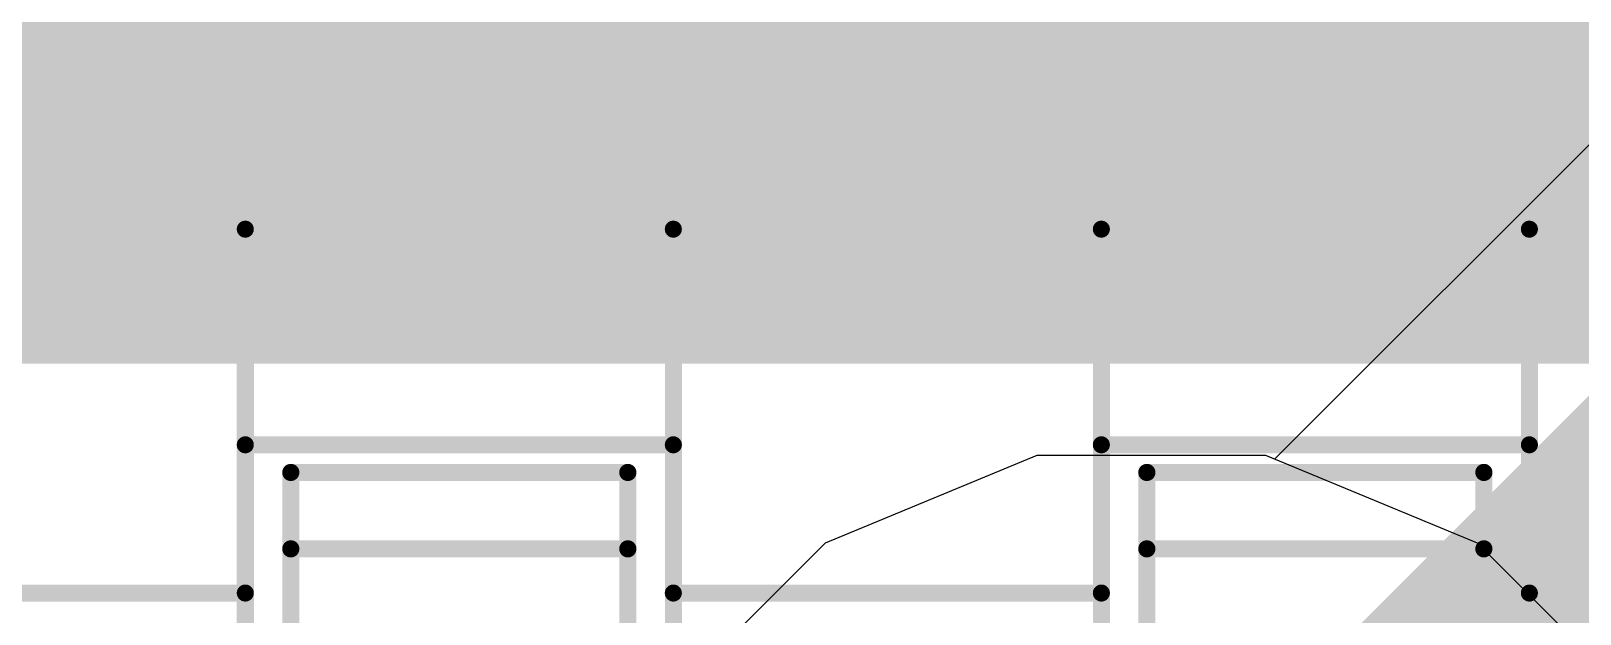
# Model space of a CAD drawing. Header units: inches. Extents: x -6 to 5433, y -4 to 5447.
# Drawn here: x 6.357 to 7.506, y 28.249 to 28.682 of the extents above; entities that cross this region are included whole.
import ezdxf

# ---------------------------------------------------------------- set-up
doc = ezdxf.new("R2010")
doc.units = ezdxf.units.IN
for name, color, linetype in [('Bottom Layer', 5, 'Continuous'), ('Ground', 16, 'Continuous'), ('Mechanical 4', 56, 'Continuous'), ('Power', 76, 'Continuous'), ('Top Layer', 1, 'Continuous'), ('Top Paste', 8, 'Continuous'), ('Top Solder', 216, 'Continuous')]:
    doc.layers.add(name, color=color, linetype=linetype)

msp = doc.modelspace()

# ---------------------------------------------------------------- hatches: boundary and pattern name
at = {"layer": 'Top Layer'}
msp.add_hatch(color=1, dxfattribs=at).paths.add_polyline_path([(8.1356, 28.5367), (5.5956, 28.5367), (5.5956, 29.1767), (8.1356, 29.1767)])
at = {"layer": 'Top Paste'}
msp.add_hatch(color=8, dxfattribs=at).paths.add_polyline_path([(8.1356, 28.5367), (5.5956, 28.5367), (5.5956, 29.1767), (8.1356, 29.1767)])
at = {"layer": 'Top Solder'}
msp.add_hatch(color=216, dxfattribs=at).paths.add_polyline_path([(8.2372, 28.4351), (5.494, 28.4351), (5.494, 29.2783), (8.2372, 29.2783)])

# ---------------------------------------------------------------- linework, layer by layer
at = {"layer": 'Bottom Layer'}
for p, q in [((7.1033, 28.367), (6.9463, 28.302)), ((7.2731, 28.367), (7.1033, 28.367)), ((7.4301, 28.302), (7.2731, 28.367)), ((6.9463, 28.302), (6.8262, 28.1819)), ((7.5502, 28.1819), (7.4301, 28.302))]:
    msp.add_line(p, q, dxfattribs=at)
at = {"layer": 'Ground'}
for p, q in [((8.6979, 29.7825), (7.2797, 28.3643)), ((7.1033, 28.367), (6.9463, 28.302)), ((7.2731, 28.367), (7.1033, 28.367)), ((7.2797, 28.3643), (7.2731, 28.367)), ((6.9463, 28.302), (6.8262, 28.1819))]:
    msp.add_line(p, q, dxfattribs=at)
msp.add_lwpolyline([(7.1882, 27.94, 0.2076, 0.2076, 0), (8.8643, 29.6161, 0.2076, 0.2076, 0)], format="xyseb", dxfattribs=at)
at = {"layer": 'Mechanical 4'}
for points in [[(6.5162, 28.5349, 0.0127, 0.0127, 0), (6.8337, 28.5349, 0.0127, 0.0127, 0)], [(6.5162, 28.0649, 0.0127, 0.0127, 0), (6.5162, 28.5349, 0.0127, 0.0127, 0)], [(6.8337, 28.0649, 0.0127, 0.0127, 0), (6.8337, 28.5349, 0.0127, 0.0127, 0)], [(7.1512, 28.5349, 0.0127, 0.0127, 0), (7.4687, 28.5349, 0.0127, 0.0127, 0)], [(7.1512, 28.0649, 0.0127, 0.0127, 0), (7.1512, 28.5349, 0.0127, 0.0127, 0)], [(7.4687, 28.0649, 0.0127, 0.0127, 0), (7.4687, 28.5349, 0.0127, 0.0127, 0)], [(6.5162, 28.3749, 0.0127, 0.0127, 0), (6.8337, 28.3749, 0.0127, 0.0127, 0)], [(7.1512, 28.3749, 0.0127, 0.0127, 0), (7.4687, 28.3749, 0.0127, 0.0127, 0)], [(6.5499, 28.3544, 0.0127, 0.0127, 0), (6.7999, 28.3544, 0.0127, 0.0127, 0)], [(6.5499, 27.6519, 0.0127, 0.0127, 0), (6.5499, 28.3544, 0.0127, 0.0127, 0)], [(6.7999, 27.6519, 0.0127, 0.0127, 0), (6.7999, 28.3544, 0.0127, 0.0127, 0)], [(7.1849, 28.3544, 0.0127, 0.0127, 0), (7.4349, 28.3544, 0.0127, 0.0127, 0)], [(7.1849, 27.6519, 0.0127, 0.0127, 0), (7.1849, 28.3544, 0.0127, 0.0127, 0)], [(7.4349, 27.6519, 0.0127, 0.0127, 0), (7.4349, 28.3544, 0.0127, 0.0127, 0)], [(6.5499, 28.2977, 0.0127, 0.0127, 0), (6.7999, 28.2977, 0.0127, 0.0127, 0)], [(7.1849, 28.2977, 0.0127, 0.0127, 0), (7.4349, 28.2977, 0.0127, 0.0127, 0)], [(6.1987, 28.2649, 0.0127, 0.0127, 0), (6.5162, 28.2649, 0.0127, 0.0127, 0)], [(6.8337, 28.2649, 0.0127, 0.0127, 0), (7.1512, 28.2649, 0.0127, 0.0127, 0)], [(7.4687, 28.2649, 0.0127, 0.0127, 0), (7.7862, 28.2649, 0.0127, 0.0127, 0)]]:
    msp.add_lwpolyline(points, format="xyseb", dxfattribs=at)
for points in [[(6.513, 28.5349, 0.00635, 0.00635, 1), (6.5193, 28.5349, 0.00635, 0.00635, 1)], [(6.513, 28.5349, 0.00635, 0.00635, 1), (6.5193, 28.5349, 0.00635, 0.00635, 1)], [(6.8305, 28.5349, 0.00635, 0.00635, 1), (6.8368, 28.5349, 0.00635, 0.00635, 1)], [(6.8305, 28.5349, 0.00635, 0.00635, 1), (6.8368, 28.5349, 0.00635, 0.00635, 1)], [(7.148, 28.5349, 0.00635, 0.00635, 1), (7.1543, 28.5349, 0.00635, 0.00635, 1)], [(7.148, 28.5349, 0.00635, 0.00635, 1), (7.1543, 28.5349, 0.00635, 0.00635, 1)], [(7.4655, 28.5349, 0.00635, 0.00635, 1), (7.4718, 28.5349, 0.00635, 0.00635, 1)], [(7.4655, 28.5349, 0.00635, 0.00635, 1), (7.4718, 28.5349, 0.00635, 0.00635, 1)], [(6.513, 28.3749, 0.00635, 0.00635, 1), (6.5193, 28.3749, 0.00635, 0.00635, 1)], [(6.8305, 28.3749, 0.00635, 0.00635, 1), (6.8368, 28.3749, 0.00635, 0.00635, 1)], [(7.148, 28.3749, 0.00635, 0.00635, 1), (7.1543, 28.3749, 0.00635, 0.00635, 1)], [(7.4655, 28.3749, 0.00635, 0.00635, 1), (7.4718, 28.3749, 0.00635, 0.00635, 1)], [(6.5467, 28.3544, 0.00635, 0.00635, 1), (6.5531, 28.3544, 0.00635, 0.00635, 1)], [(6.5467, 28.3544, 0.00635, 0.00635, 1), (6.5531, 28.3544, 0.00635, 0.00635, 1)], [(6.7967, 28.3544, 0.00635, 0.00635, 1), (6.8031, 28.3544, 0.00635, 0.00635, 1)], [(6.7967, 28.3544, 0.00635, 0.00635, 1), (6.8031, 28.3544, 0.00635, 0.00635, 1)], [(7.1817, 28.3544, 0.00635, 0.00635, 1), (7.1881, 28.3544, 0.00635, 0.00635, 1)], [(7.1817, 28.3544, 0.00635, 0.00635, 1), (7.1881, 28.3544, 0.00635, 0.00635, 1)], [(7.4317, 28.3544, 0.00635, 0.00635, 1), (7.4381, 28.3544, 0.00635, 0.00635, 1)], [(7.4317, 28.3544, 0.00635, 0.00635, 1), (7.4381, 28.3544, 0.00635, 0.00635, 1)], [(6.5467, 28.2977, 0.00635, 0.00635, 1), (6.5531, 28.2977, 0.00635, 0.00635, 1)], [(6.7967, 28.2977, 0.00635, 0.00635, 1), (6.8031, 28.2977, 0.00635, 0.00635, 1)], [(7.1817, 28.2977, 0.00635, 0.00635, 1), (7.1881, 28.2977, 0.00635, 0.00635, 1)], [(7.4317, 28.2977, 0.00635, 0.00635, 1), (7.4381, 28.2977, 0.00635, 0.00635, 1)], [(6.513, 28.2649, 0.00635, 0.00635, 1), (6.5193, 28.2649, 0.00635, 0.00635, 1)], [(6.8305, 28.2649, 0.00635, 0.00635, 1), (6.8368, 28.2649, 0.00635, 0.00635, 1)], [(7.148, 28.2649, 0.00635, 0.00635, 1), (7.1543, 28.2649, 0.00635, 0.00635, 1)], [(7.4655, 28.2649, 0.00635, 0.00635, 1), (7.4718, 28.2649, 0.00635, 0.00635, 1)]]:
    msp.add_lwpolyline(points, format="xyseb", close=True, dxfattribs=at)
at = {"layer": 'Power'}
for p, q in [((7.1033, 28.367), (6.9463, 28.302)), ((7.2731, 28.367), (7.1033, 28.367)), ((7.4301, 28.302), (7.2731, 28.367)), ((6.9463, 28.302), (6.8262, 28.1819)), ((7.5502, 28.1819), (7.4301, 28.302))]:
    msp.add_line(p, q, dxfattribs=at)
at = {"layer": 'Top Layer'}
for p, q in [((7.1033, 28.367), (6.9463, 28.302)), ((7.2731, 28.367), (7.1033, 28.367)), ((7.4301, 28.302), (7.2731, 28.367)), ((6.9463, 28.302), (6.8262, 28.1819)), ((7.5502, 28.1819), (7.4301, 28.302))]:
    msp.add_line(p, q, dxfattribs=at)

doc.saveas('drawing.dxf')
